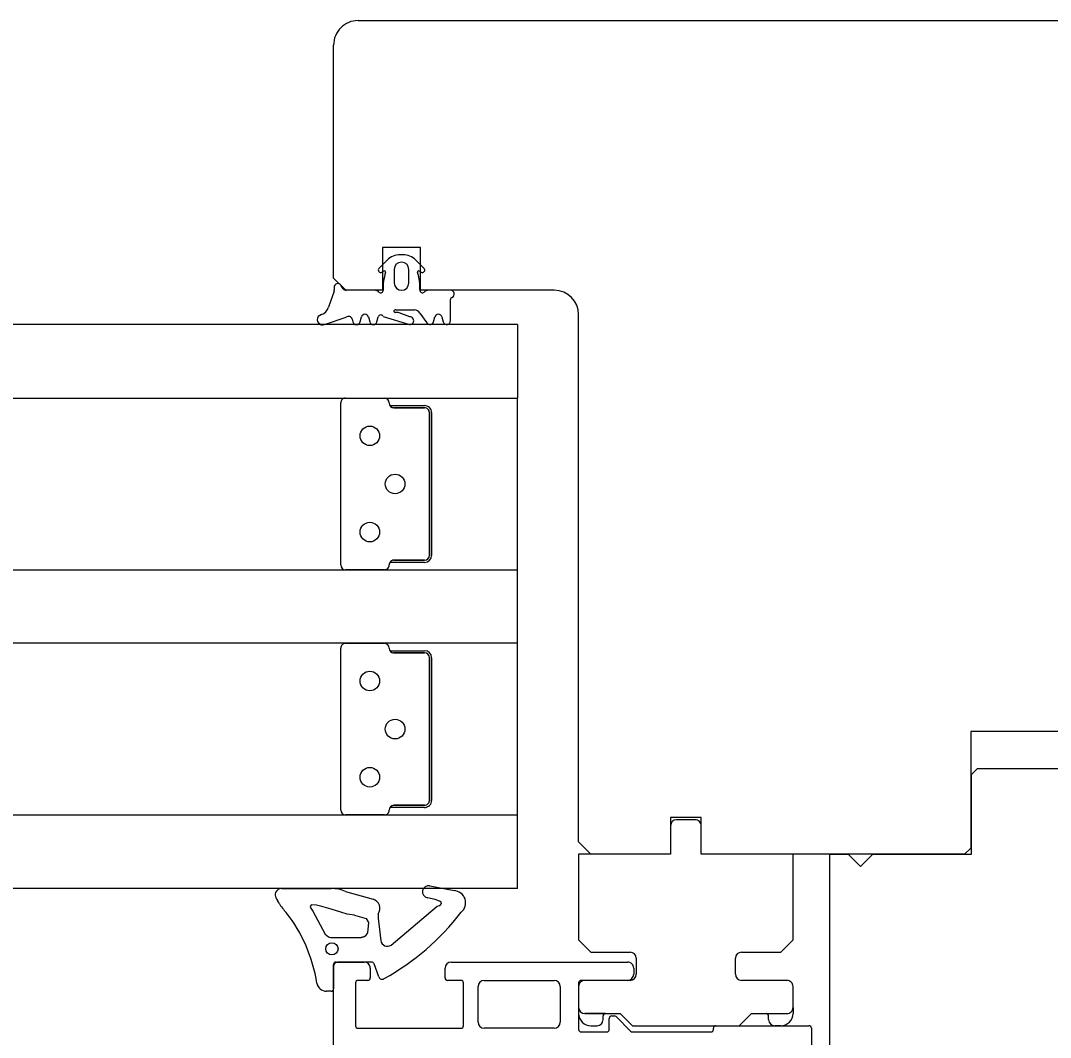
# Model space of a CAD drawing. Header units: metres. Extents: x 2.1 to 55.1, y 135.2 to 164.9.
# Drawn here: x 33.6754 to 33.7594, y 143.1817 to 143.2647 of the extents above; entities that cross this region are included whole.
import ezdxf

# ---------------------------------------------------------------- set-up
doc = ezdxf.new("R2010")
doc.units = ezdxf.units.M
doc.header["$PDMODE"] = 65
doc.linetypes.add('AUSGEZOGEN', pattern=[0])
doc.linetypes.add('VERDECKT', pattern=[9.524999999999999, 6.35, -3.175])
for name, color, linetype, lineweight in [('XR$1$Fenster', 7, 'AUSGEZOGEN', 18), ('XR$1$Vermassung Decke', 180, 'VERDECKT', 25), ('XR$1$Vorhangbrett', 7, 'AUSGEZOGEN', 13), ('XR$1$Werkplan- Ausfuehrungsmasse', 7, 'AUSGEZOGEN', 13)]:
    doc.layers.add(name, color=color, linetype=linetype, lineweight=lineweight)
doc.styles.add('ARIAL', font='ARIAL.TTF')
doc.dimstyles.new('DIMSTYLE_18', dxfattribs={"dimtxt": 0.125, "dimasz": 0.15, "dimexe": 0, "dimexo": 0, "dimgap": 0.0625, "dimtad": 2, "dimrnd": 0.005, "dimzin": 4, "dimdsep": 46, "dimtxsty": 'ARIAL', "dimblk1": 'ALL_ML_KREIS', "dimblk2": 'ALL_ML_KREIS', "dimsah": 1, "dimcen": 0, "dimclrd": 256, "dimclre": 256, "dimclrt": 256, "dimadec": 0, "dimazin": 0, "dimtfac": 1, "dimtdec": 0, "dimtix": 1, "dimtmove": 2, "dimatfit": 3, "dimfxl": 0, "dimtzin": 0, "dimlwd": 0, "dimlwe": -1, "dimarcsym": 0})
doc.dimstyles.new('DIMSTYLE_3', dxfattribs={"dimtxt": 0.1, "dimasz": 0.15, "dimexe": 0, "dimexo": 0, "dimgap": 0.05, "dimtad": 2, "dimdec": 1, "dimlfac": 100, "dimrnd": 0.5, "dimzin": 4, "dimdsep": 46, "dimtxsty": 'ARIAL', "dimblk1": 'ALL_ML_KREIS', "dimblk2": 'ALL_ML_KREIS', "dimsah": 1, "dimcen": 0, "dimclrd": 240, "dimclre": 240, "dimclrt": 240, "dimadec": 0, "dimazin": 0, "dimtfac": 1, "dimtdec": 0, "dimtix": 1, "dimtmove": 2, "dimatfit": 3, "dimfxl": 0, "dimtvp": 1.2, "dimtzin": 0, "dimlwd": 0, "dimlwe": 13, "dimarcsym": 0})
doc.dimstyles.new('DIMSTYLE_35', dxfattribs={"dimtxt": 0.1, "dimasz": 0.15, "dimexe": 0, "dimexo": 1e-06, "dimgap": 0.05, "dimtad": 2, "dimdec": 1, "dimlfac": 100, "dimrnd": 0.1, "dimzin": 4, "dimdsep": 46, "dimtxsty": 'ARIAL', "dimblk1": 'ALL_ML_KREIS', "dimblk2": 'ALL_ML_KREIS', "dimsah": 1, "dimcen": 0, "dimse1": 1, "dimse2": 1, "dimclrd": 256, "dimclre": 256, "dimclrt": 256, "dimadec": 0, "dimazin": 0, "dimtfac": 1, "dimtdec": 0, "dimtix": 1, "dimtmove": 2, "dimatfit": 3, "dimfxl": 0, "dimtvp": 1.2, "dimtzin": 0, "dimlwd": 0, "dimlwe": 18, "dimarcsym": 0})

# ---------------------------------------------------------------- blocks, each defined once
blk = doc.blocks.new('ALL_ML_KREIS')
at = {"color": 0, "linetype": 'ByBlock', "lineweight": -2}
for p, q in [((0, -0.5), (0, 0.5)), ((-1, 0), (0.5, 0))]:
    blk.add_line(p, q, dxfattribs=at)
blk.add_circle((0, 0), 0.15, dxfattribs=at)
blk = doc.blocks.new('*D32')
at = {"layer": 'DEFPOINTS', "color": 92, "linetype": 'AUSGEZOGEN', "lineweight": 13, "true_color": 0x00c600, "transparency": 33554687}
for p in [(28.73091207872055, 143.084699050955), (28.57091207872055, 143.0046990509549), (34.85591207872056, 143.0046990509549)]:
    blk.add_point(p, dxfattribs=at)
at = {"layer": 'XR$1$Vermassung Decke', "color": 92, "linetype": 'AUSGEZOGEN', "lineweight": -2, "true_color": 0x00c600, "transparency": 33554687}
for p, q in [((34.85591207872056, 143.084699050955), (34.85591207872056, 143.084699050955)), ((34.85591207872056, 143.0046990509549), (34.85591207872056, 143.084699050955)), ((34.85591207872056, 143.0046990509549), (34.85591207872056, 143.0046990509549))]:
    blk.add_line(p, q, dxfattribs=at)
at = {"layer": 'XR$1$Vermassung Decke', "color": 92, "linetype": 'AUSGEZOGEN', "lineweight": 13, "true_color": 0x00c600, "transparency": 33554687, "xscale": 0.15, "yscale": 0.15, "zscale": 0.15}
for p, rotation in [((34.85591207872056, 143.084699050955), 90), ((34.85591207872056, 143.0046990509549), 270)]:
    blk.add_blockref('ALL_ML_KREIS', p, dxfattribs=dict(at, rotation=rotation))
at = {"layer": 'XR$1$Vermassung Decke', "color": 92, "linetype": 'AUSGEZOGEN', "lineweight": 13, "true_color": 0x00c600, "transparency": 33554687, "insert": (34.75420675812029, 143.142199050955), "char_height": 0.1, "width": 0.3, "attachment_point": 5, "rotation": 90, "style": 'ARIAL'}
blk.add_mtext('\\A1;{\\A1;{8\\H0.066000;\\S^ ;}}', dxfattribs=at)
blk = doc.blocks.new('*D179')
at = {"layer": 'DEFPOINTS', "transparency": 33554687}
for p in [(33.79091207872055, 149.1746990021271), (32.09091207872055, 143.264699050955), (33.51091207872054, 143.264699050955)]:
    blk.add_point(p, dxfattribs=at)
at = {"layer": 'XR$1$Werkplan- Ausfuehrungsmasse', "lineweight": -2, "transparency": 33554687}
for p, q in [((33.65091207872054, 149.1746990021271), (33.51091207872054, 149.1746990021271)), ((33.51091207872054, 143.264699050955), (33.51091207872054, 149.1746990021271)), ((33.51091207872054, 143.264699050955), (33.51091207872054, 143.264699050955))]:
    blk.add_line(p, q, dxfattribs=at)
at = {"layer": 'XR$1$Werkplan- Ausfuehrungsmasse', "transparency": 33554687, "xscale": 0.15, "yscale": 0.15, "zscale": 0.15}
for p, rotation in [((33.51091207872054, 149.1746990021271), 90), ((33.51091207872054, 143.264699050955), 270)]:
    blk.add_blockref('ALL_ML_KREIS', p, dxfattribs=dict(at, rotation=rotation))
at = {"layer": 'XR$1$Werkplan- Ausfuehrungsmasse', "transparency": 33554687, "insert": (33.3962804279702, 145.9040099601457), "char_height": 0.125, "width": 0.5, "attachment_point": 5, "rotation": 90, "style": 'ARIAL'}
blk.add_mtext('\\A1;{\\A1;{5.91\\H0.082500;\\S^ ;}}', dxfattribs=at)
blk = doc.blocks.new('*D239')
at = {"layer": 'DEFPOINTS', "color": 191, "linetype": 'AUSGEZOGEN', "lineweight": 13, "true_color": 0xbe96ea, "transparency": 33554687}
for p in [(35.68591207872056, 143.3446990509549), (31.49091207872055, 143.264699050955), (31.69091207872055, 143.264699050955)]:
    blk.add_point(p, dxfattribs=at)
at = {"layer": 'XR$1$Vorhangbrett', "color": 191, "linetype": 'AUSGEZOGEN', "lineweight": -2, "true_color": 0xbe96ea, "transparency": 33554687}
blk.add_line((31.49091207872055, 143.264699050955), (31.49091207872055, 143.3446990509549), dxfattribs=at)
at = {"layer": 'XR$1$Vorhangbrett', "color": 191, "linetype": 'AUSGEZOGEN', "lineweight": 13, "true_color": 0xbe96ea, "transparency": 33554687, "xscale": 0.15, "yscale": 0.15, "zscale": 0.15}
for p, rotation in [((31.49091207872055, 143.3446990509549), 90), ((31.49091207872055, 143.264699050955), 270)]:
    blk.add_blockref('ALL_ML_KREIS', p, dxfattribs=dict(at, rotation=rotation))
at = {"layer": 'XR$1$Vorhangbrett', "color": 191, "linetype": 'AUSGEZOGEN', "lineweight": 13, "true_color": 0xbe96ea, "transparency": 33554687, "insert": (31.38920675812028, 143.4021990509549), "char_height": 0.1, "width": 0.3, "attachment_point": 5, "rotation": 90, "style": 'ARIAL'}
blk.add_mtext('\\A1;{\\A1;{8\\H0.066000;\\S^ ;}}', dxfattribs=at)

msp = doc.modelspace()

# ---------------------------------------------------------------- linework, layer by layer
at = {"layer": 'XR$1$Fenster', "linetype": 'AUSGEZOGEN', "lineweight": 13, "transparency": 33554687}
for p, q in [((33.70291267228882, 143.2646987352834), (33.77391267228872, 143.2646988587811)), ((33.70091270881633, 143.2436987318046), (33.70091267576763, 143.2626987318046)), ((33.7080127044678, 143.2461987441544), (33.7049127044678, 143.2461987387623)), ((33.7049127044678, 143.2461987387623), (33.70491271055571, 143.2426987387623)), ((33.7065725864892, 143.2455963844896), (33.70634635904338, 143.2455962235759)), ((33.70801271055571, 143.2426987441544), (33.7080127044678, 143.2461987441544)), ((33.70528597272528, 143.2451562260344), (33.70461718311123, 143.2444865454857)), ((33.70830215321393, 143.2444865520692), (33.70763336120697, 143.2451562302283)), ((33.70485880987162, 143.2441720797754), (33.70500874807161, 143.2442587698069)), ((33.70585866623542, 143.2443959893837), (33.70585937340533, 143.2432958309195)), ((33.70705920225903, 143.2432966021565), (33.70705846039325, 143.2444032608438)), ((33.70791058906745, 143.2442587749914), (33.7080605275772, 143.2441720854956)), ((33.70191271055571, 143.2426987335441), (33.70091270881633, 143.2436987318046)), ((33.7017086983358, 143.2428228167438), (33.70150522281892, 143.2431134088219)), ((33.70095166663888, 143.2426216188152), (33.70049375740749, 143.2413258925187)), ((33.70095947750956, 143.2429413880885), (33.70095947768397, 143.2428437707397)), ((33.70095947768397, 143.2428437707397), (33.70095947785799, 143.2427463660349)), ((33.70491271055571, 143.2426987387623), (33.70191271055571, 143.2426987335441)), ((33.70427018588175, 143.2426948943381), (33.70195444419852, 143.2426948901022)), ((33.71891271055568, 143.2426987631139), (33.70801271055571, 143.2426987441544)), ((33.71045948826902, 143.242694904696), (33.70864915684535, 143.2426949021616)), ((33.71045948248242, 143.2401949049293), (33.71045947930466, 143.2419366426736)), ((33.69991761952642, 143.2407262445725), (33.69965014954295, 143.2405535556058)), ((33.70496610270118, 143.2405725435818), (33.7071156220533, 143.2398948990898)), ((33.70599834915333, 143.2410948973229), (33.70751352316474, 143.2410949000299)), ((33.70712419842759, 143.2405397019964), (33.70625236621741, 143.2408488340796)), ((33.70794653631328, 143.2408449008035), (33.7085238880212, 143.2400449014712)), ((33.72091278882888, 143.1976987665928), (33.7209127140345, 143.2406987665927)), ((33.71591271545324, 143.2398989651218), (32.29391177147487, 143.239899373737)), ((33.7001738571519, 143.2398948869945), (33.70194399910426, 143.2404939437563)), ((33.70243253352692, 143.2403468774398), (33.70249406372645, 143.24011724525)), ((33.70307361922222, 143.2401172462855), (33.70318195655813, 143.2405215696169)), ((33.7037615120539, 143.2405215706523), (33.70386985083453, 143.240117247708)), ((33.70444940633028, 143.2401172487434), (33.7045577436662, 143.2405215720749)), ((33.70907347326094, 143.2401172567395), (33.70918181059684, 143.2405215800709)), ((33.70976136609261, 143.2405215811063), (33.70986970487324, 143.2401172581621)), ((33.7159127154536, 143.239898757668), (33.71591272589003, 143.233898757668)), ((32.29391178191129, 143.233899373737), (33.71591272588967, 143.2338989651218)), ((33.70188272589004, 143.2338987332641), (33.70506272589004, 143.2338987387954)), ((33.71591275024169, 143.219898757668), (33.71591272589003, 143.233898757668)), ((33.70149274956334, 143.2202887325858), (33.70149272656842, 143.2335087325858)), ((33.70545272656842, 143.2335087394738), (33.70545272657711, 143.2335037394738)), ((33.70552272694238, 143.2332937395956), (33.70834272694237, 143.2332937445007)), ((33.70552272696487, 143.2332808046275), (33.70552272694238, 143.2332937395956)), ((33.70584272725547, 143.2331137401522), (33.70834272725547, 143.2331137445007)), ((33.70834272725547, 143.2331137445007), (33.70584272725547, 143.2331137401522)), ((33.70873272793384, 143.232723745179), (33.7087327481979, 143.221073745179)), ((33.7087327481979, 143.221073745179), (33.70873272793384, 143.232723745179)), ((33.70891272793383, 143.2327237454921), (33.7089127481979, 143.2210737454922)), ((33.70552274918936, 143.2205037395956), (33.70552274916686, 143.2205166745637)), ((33.70834274918936, 143.2205037445007), (33.70552274918936, 143.2205037395956)), ((33.70834274887627, 143.2206837445007), (33.70584274887627, 143.2206837401522)), ((33.70584274887627, 143.2206837401522), (33.70834274887627, 143.2206837445007)), ((32.29391180626295, 143.2198993737371), (33.71591275024133, 143.2198989651218)), ((33.70506275024171, 143.2198987387954), (33.70188275024172, 143.2198987332641)), ((33.70545274955464, 143.2202937394738), (33.70545274956334, 143.2202887394738)), ((33.71591276067811, 143.213898757668), (33.71591275024169, 143.219898757668)), ((33.71591276067775, 143.2138989651218), (32.29391181669938, 143.2138993737371)), ((33.70188276067812, 143.2138987332642), (33.70506276067813, 143.2138987387955)), ((33.71591278502978, 143.199898757668), (33.71591276067811, 143.213898757668)), ((33.70149278435143, 143.2002887325858), (33.70149276135651, 143.2135087325858)), ((33.7054527613565, 143.2135087394738), (33.70545276136519, 143.2135037394738)), ((33.70552276173046, 143.2132937395956), (33.70834276173047, 143.2132937445007)), ((33.70552276175296, 143.2132808046275), (33.70552276173046, 143.2132937395956)), ((33.70584276204355, 143.2131137401522), (33.70834276204356, 143.2131137445007)), ((33.70834276204356, 143.2131137445007), (33.70584276204355, 143.2131137401522)), ((33.70873276272192, 143.2127237451791), (33.70873278298599, 143.2010737451791)), ((33.70873278298599, 143.2010737451791), (33.70873276272192, 143.2127237451791)), ((33.70891276272193, 143.2127237454922), (33.70891278298598, 143.2010737454922)), ((33.76291277317419, 143.2066988396478), (33.7529127731742, 143.2066988222537)), ((33.7529127731742, 143.2066988222537), (33.75291278969855, 143.1971988222537)), ((33.75296277926211, 143.2031988223407), (33.75346277839241, 143.2036988232104)), ((33.75346277839241, 143.2036988232104), (33.76236277839239, 143.2036988386911)), ((33.75296279056824, 143.1966988223407), (33.75296277926211, 143.2031988223407)), ((33.70545278434272, 143.2002937394739), (33.70545278435142, 143.2002887394738)), ((33.70552278397744, 143.2005037395956), (33.70552278395495, 143.2005166745637)), ((33.70834278397745, 143.2005037445007), (33.70552278397744, 143.2005037395956)), ((33.70834278366436, 143.2006837445007), (33.70584278366435, 143.2006837401522)), ((33.70584278366435, 143.2006837401522), (33.70834278366436, 143.2006837445007)), ((32.29391184105103, 143.1998993737371), (33.71591278502942, 143.1998989651218)), ((33.70506278502979, 143.1998987387955), (33.7018827850298, 143.1998987332642)), ((33.7159127954662, 143.1938987576681), (33.71591278502978, 143.199898757668)), ((33.73091278535006, 143.1996987839869), (33.72841278535007, 143.1996987796383)), ((33.72841278535007, 143.1996987796383), (33.72841279056829, 143.1966987796383)), ((33.72966118524084, 143.1994987818028), (33.72891118524084, 143.1994987804982)), ((33.73041118524084, 143.1994987831073), (33.72966118524084, 143.1994987818028)), ((33.73091279056827, 143.1966987839868), (33.73091278535006, 143.1996987839869)), ((33.72841118611053, 143.1989987796285), (33.72841119011117, 143.1966987796315)), ((33.73091119011118, 143.1966987839801), (33.73091118611055, 143.198998783977)), ((33.72191279056828, 143.1966987683322), (33.72091278882888, 143.1976987665928)), ((33.75291278969855, 143.1971988222537), (33.75241279056824, 143.196698821384)), ((33.72841119011117, 143.1966987796315), (33.72091119011117, 143.1966987665978)), ((33.72091119011117, 143.1966987665978), (33.72091120228435, 143.1896987666056)), ((33.72841279056829, 143.1966987796383), (33.72191279056828, 143.1966987683322)), ((33.73841119011117, 143.1966987970374), (33.73091119011118, 143.1966987839801)), ((33.75241279056824, 143.196698821384), (33.73091279056827, 143.1966987839868)), ((33.73841120228966, 143.1896987970451), (33.73841119011117, 143.1966987970374)), ((33.74141279056825, 143.1966988022506), (33.74291279056825, 143.1966988048597)), ((33.74141282104053, 143.179180006674), (33.74141279056825, 143.1966988022506)), ((33.74291279056825, 143.1966988048597), (33.74391279230766, 143.1956988065991)), ((33.74391279230766, 143.1956988065991), (33.74491279056826, 143.1966988083385)), ((33.74491279056826, 143.1966988083385), (33.75296279056824, 143.1966988223407)), ((33.71591279546585, 143.1938989651218), (32.29391185148747, 143.1938993737371)), ((33.69665048134823, 143.1938943275221), (33.70072343830167, 143.1938943346067)), ((33.69665048134823, 143.1938943275223), (33.70072343830167, 143.1938943346068)), ((33.70188914969776, 143.1936585938664), (33.70413625880617, 143.1930223968605)), ((33.70188914969776, 143.1936585938665), (33.70413625880617, 143.1930223968607)), ((33.70876853399697, 143.1941172087297), (33.71074490129824, 143.193719892589)), ((33.69646313779164, 143.1926936169677), (33.696330047368, 143.1929096709046)), ((33.69646313779162, 143.1926936169679), (33.696330047368, 143.1929096709048)), ((33.70921105710293, 143.1930082391395), (33.70857144374033, 143.1931368231836)), ((33.70956543468121, 143.1928608625245), (33.70921105710293, 143.1930082391395)), ((33.70968001892757, 143.1927750203033), (33.70956543468121, 143.1928608625245)), ((33.70968001892756, 143.1927750203035), (33.70956543468121, 143.1928608625247)), ((33.70964573530403, 143.1925744561096), (33.70971862289971, 143.1926697416505)), ((33.70964573530403, 143.1925744561098), (33.7097186228997, 143.1926697416507)), ((33.7097186228997, 143.1926697416507), (33.70968001892756, 143.1927750203035)), ((33.69909434305615, 143.1925534451774), (33.69900599433715, 143.1923667568678)), ((33.69909434305615, 143.1925534451776), (33.69900599433715, 143.192366756868)), ((33.69900599433715, 143.1923667568678), (33.69922928822145, 143.1920524583655)), ((33.69951936002505, 143.192526794978), (33.69909434305615, 143.1925534451774)), ((33.69922928822145, 143.1920524583655), (33.70022504970091, 143.1901797876797)), ((33.69995860116104, 143.1924202219157), (33.69951936002505, 143.1925267949781)), ((33.70071859527237, 143.1921980080402), (33.69995860116104, 143.1924202219155)), ((33.70150595970532, 143.1919563694104), (33.70071859527237, 143.1921980080402)), ((33.70202482113462, 143.1918128273038), (33.70150595970532, 143.1919563694104)), ((33.7026154964645, 143.1917075842777), (33.70202482113462, 143.1918128273038)), ((33.7045522841794, 143.191828135347), (33.70455228481218, 143.191464350009)), ((33.7045522841794, 143.1918281353471), (33.70455228481218, 143.1914643500092)), ((33.70561101153532, 143.1892610936388), (33.70935356044001, 143.1924481415298)), ((33.70561101153532, 143.1892610936389), (33.70935356044001, 143.1924481415299)), ((33.70935356044001, 143.1924481415298), (33.70955812340723, 143.1925207544214)), ((33.70955812340723, 143.1925207544214), (33.70964573530403, 143.1925744561096)), ((33.70261642483406, 143.1917075809482), (33.7035687679182, 143.1914433257654)), ((33.7035687679182, 143.1914433257656), (33.70375541890011, 143.1911175674128)), ((33.70375541890011, 143.1911175674126), (33.70368675742351, 143.1902882579246)), ((33.70455228481218, 143.191464350009), (33.70476230762709, 143.1896336724256)), ((33.70455228481218, 143.1914643500092), (33.70476230762709, 143.1896336724258)), ((33.70368675742351, 143.1902882579246), (33.70350232972011, 143.1900045047457)), ((33.70368675742349, 143.1902882579248), (33.70350232972011, 143.1900045047459)), ((33.70084924620675, 143.1898938019204), (33.70316576217389, 143.1898938041429)), ((33.70084924620675, 143.1898938019206), (33.70316576217389, 143.1898938041431)), ((33.7032269317155, 143.1899052708069), (33.70316576217399, 143.1898938041429)), ((33.70326974060229, 143.1899158602727), (33.7032269317155, 143.1899052708069)), ((33.70334222498072, 143.1899372909391), (33.70326974060228, 143.1899158602729)), ((33.70341681475576, 143.189964636253), (33.70334222498072, 143.1899372909389)), ((33.70350232972011, 143.1900045047459), (33.70341681475575, 143.1899646362532)), ((33.72091120228435, 143.1896987666056), (33.72191120402338, 143.1886987683435)), ((33.73741120402946, 143.1886987953042), (33.73841120228966, 143.1896987970451)), ((33.72191120402338, 143.1886987683435), (33.72511120401217, 143.1886987739058)), ((33.73421120404065, 143.1886987897344), (33.73741120402946, 143.1886987953042)), ((33.70091121746029, 143.1808987317979), (33.70091120563235, 143.1876987320344)), ((33.70111120528447, 143.1878987323823), (33.70341102661015, 143.1878987363826)), ((33.70402410968019, 143.1878943402331), (33.70124240252418, 143.1878943353946)), ((33.70460186704561, 143.1866917340898), (33.70421204830211, 143.1877627468843)), ((33.7105117003051, 143.1878987485169), (33.72491120544034, 143.1878987735635)), ((33.7256112048811, 143.1881987747755), (33.72561120714234, 143.1868987747811)), ((33.73371120717234, 143.1868987888703), (33.7337112049111, 143.1881987888647)), ((33.70091120586819, 143.1875631375864), (33.70091120907819, 143.1857176806066)), ((33.70091120586819, 143.1875631375866), (33.70091120907819, 143.1857176806067)), ((33.70391102747985, 143.1873987372523), (33.70391102887137, 143.1865987370357)), ((33.71001170256632, 143.1865987476472), (33.71001170117479, 143.1873987476472)), ((33.72541120631004, 143.1873987744332), (33.72541120717973, 143.1868987744332)), ((33.70271120824144, 143.1861987349487), (33.70271121432933, 143.1826987488746)), ((33.70371102921925, 143.1863987366878), (33.70291120789357, 143.1863987352966)), ((33.71131120810693, 143.1863987499076), (33.71021170291419, 143.1863987479951)), ((33.7115112145427, 143.1826987641814), (33.7115112084548, 143.1861987502555)), ((33.71321120789354, 143.1863987532124), (33.71891120804944, 143.186398763127)), ((33.72091120839732, 143.1861987666059), (33.72091121106371, 143.1846658369886)), ((33.72491120804944, 143.1863987735635), (33.72111120804944, 143.1863987669537)), ((33.72511120801204, 143.1863987739113), (33.72141120804944, 143.1863987674756)), ((33.73791120800463, 143.1863987961757), (33.73421120804203, 143.1863987897399)), ((33.70071120942607, 143.1855176802587), (33.70033502038912, 143.1855176796043)), ((33.70071120942607, 143.1855176802588), (33.7003350203891, 143.1855176796045)), ((33.71271121380749, 143.1829987662687), (33.71271120876326, 143.1858987523428)), ((33.71941120891915, 143.1858987639968), (33.7194112139634, 143.1829987779227)), ((33.72091120891915, 143.1858987666059), (33.72091121187613, 143.1841987666131)), ((33.73841121183133, 143.1841987970527), (33.73841120887435, 143.1858987970454)), ((33.72091121106371, 143.1846658369886), (33.72091121500703, 143.1823987805318)), ((33.72091121187613, 143.1841987666059), (33.72091121274584, 143.1836987666131)), ((33.72311121272344, 143.1836987704398), (33.72141121274583, 143.1836987674828)), ((33.72141121274583, 143.1836987674828), (33.72291121272344, 143.1836987700919)), ((33.72291121272344, 143.1836987700919), (33.72431121272344, 143.183698772527)), ((33.72291121359314, 143.1831987700919), (33.72291121307132, 143.1834987700919)), ((33.72361121307132, 143.1834987713095), (33.72382837034299, 143.1834987716872)), ((33.72396979180112, 143.1834401932894), (33.72515262265232, 143.1822573665531)), ((33.72431121272344, 143.183698772527), (33.72531121446284, 143.1826987742665)), ((33.73401121446284, 143.1826987893993), (33.73501121272344, 143.1836987911387)), ((33.73501121272344, 143.1836987911387), (33.73641121272343, 143.1836987935739)), ((33.73621121272343, 143.183698793226), (33.73791121270103, 143.183698796183)), ((33.73641121272343, 143.1836987935739), (33.73791121270103, 143.183698796183)), ((33.73641121359314, 143.1831987935739), (33.73641121307132, 143.1834987935738)), ((33.73841121183133, 143.1841987970454), (33.73841121270103, 143.1836987970527)), ((33.72191121448524, 143.1826987683525), (33.72241121446284, 143.1826987692222)), ((33.72341121498465, 143.1823987848803), (33.7234112134192, 143.1832987709616)), ((33.72531121446284, 143.1826987742665), (33.72966121446284, 143.1826987818329)), ((33.72966121446284, 143.1826987818329), (33.73401121446284, 143.1826987893993)), ((33.7321112144766, 143.1826987862809), (33.73971121447659, 143.1826987995004)), ((33.73741121444044, 143.1826987953133), (33.73691121446283, 143.1826987944436)), ((33.70291121467722, 143.1824987492225), (33.71131121489058, 143.1824987638335)), ((33.71891121483311, 143.182498777053), (33.7132112146772, 143.1824987671384)), ((33.72111121535492, 143.1821987808797), (33.72321121533251, 143.1821987845324)), ((33.72529404411044, 143.1821987881553), (33.73171121534627, 143.1821987993173)), ((33.73191121499838, 143.1823987996652), (33.73191121482448, 143.182498785933)), ((33.73991121482447, 143.1824987998482), (33.73991121760751, 143.1808987996347))]:
    msp.add_line(p, q, dxfattribs=at)
for centre, radius in [((33.7038727312387, 143.2308237367255), 0.0008), ((33.70593273806588, 143.2268987403087), 0.0008), ((33.70387274489303, 143.2229737367255), 0.0008), ((33.70387276602679, 143.2108237367256), 0.0008), ((33.70593277285396, 143.2068987403087), 0.0008), ((33.70387277968113, 143.2029737367256), 0.0008), ((33.7007793239255, 143.1889715287992), 0.0004975995980441894), ((33.7007793239255, 143.1889715287994), 0.0004975995980441894)]:
    msp.add_circle(centre, radius, dxfattribs=at)
for centre, radius, start, end in [((33.70291267576763, 143.2626987352834), 0.002, 90.00009966056906, 180.0000996607726), ((33.70634733948986, 143.2440961057799), 0.00150011811635233, 90.03744735078132, 135.0336649513642), ((33.70657161104723, 143.24409571945), 0.001500665356587004, 44.96653977857286, 89.96275737867414), ((33.70645858289667, 143.2443963940189), 0.0005999167977170056, 0.6558387371352595, 180.0386451814546), ((33.70475868242154, 143.2443452071275), 0.0001999964657248329, 135.0326048415302, 300.0427546845916), ((33.70896568696853, 143.2428951067856), 0.004010691691110766, 161.7764432467166, 182.7203813444348), ((33.70505882064327, 143.244172223518), 9.998761204389728e-05, 346.7770180638549, 120.0521310866523), ((33.70786051680503, 143.2441722285235), 9.998761204555251e-05, 59.94807363891607, 193.2231866610179), ((33.70395365504318, 143.2428950978311), 0.004010691691120327, 357.2791479130926, 18.22376148342013), ((33.70816065440865, 143.2443452132055), 0.000199996465724908, 239.9574500463198, 44.96759988442356), ((33.70125947750493, 143.2429413354635), 0.0003000000000007143, 35.00009966657495, 179.9899493630185), ((33.70645928574547, 143.2432994628581), 0.0005999233341336366, 180.3468710289857, 359.7267871703708), ((33.69995947785797, 143.2427463642483), 0.001000000000019953, 352.8339448941745, 0.0001023656180876644), ((33.70195444364977, 143.2429948901022), 0.0003000000000010926, 215.0000996665749, 270.0001048039416), ((33.70427018677505, 143.2421948943381), 0.0005000000000028573, 45.62234760053695, 90.00010236480387), ((33.70475975059088, 143.2426952106696), 0.000199992258022922, 225.6223476031502, 2.73460290892809), ((33.70815959213796, 143.2426952167424), 0.0001999922550870146, 177.279147581434, 314.3778567946349), ((33.70864915773865, 143.2421949021615), 0.0005000000000018195, 90.00010236480387, 134.3778571275272), ((33.710459488689, 143.242394904696), 0.0002999999999997581, 293.5770051623953, 90.00008021172314), ((33.7189127140345, 143.2406987631139), 0.002, 9.966077261062812e-05, 90.00009966056906), ((33.71065947930465, 143.2419366430309), 0.0002000000000015805, 113.5770051619316, 180.0001023558474), ((33.70003272942183, 143.2403202106379), 0.0004481263636225877, 148.6199479418545, 288.3564929532911), ((33.69967695877589, 143.2415340686243), 0.0008429100162969461, 286.589443366111, 345.7015317414948), ((33.70214275591776, 143.2402692312085), 0.0002999999999995886, 15.00010236735645, 131.4925540931012), ((33.70347173444473, 143.240443924421), 0.0003000000000018211, 15.00010236176204, 165.0001023615488), ((33.70477248848173, 143.2404624137757), 0.0002227443381076419, 29.63167463844241, 164.5980849774779), ((33.70594095967496, 143.2410012807785), 0.0001098071473446363, 58.49057436485249, 269.8168422275965), ((33.70602362221213, 143.2403374096569), 0.0005602488376301034, 65.90253872143447, 98.52104406459911), ((33.70713532659489, 143.2402170954937), 0.0003227983762171808, 266.5003250437027, 91.97560900989987), ((33.70751352405804, 143.2405949000299), 0.000499999999997272, 30.00010236300769, 90.00010236480387), ((33.70947158848345, 143.2404439348751), 0.0002999999999998129, 15.00010236211326, 165.0001023671432), ((33.70278384133561, 143.2401948914813), 0.0002999999999998212, 195.0001023621133, 345.0001023615488), ((33.7041596284437, 143.2401948939392), 0.0002999999999998212, 195.0001023673564, 345.0001023615488), ((33.70878369537434, 143.2401949019353), 0.0002999999999996815, 210.0001023655666, 345.0001023619001), ((33.7101594824824, 143.2401949043933), 0.0003000000000003469, 195.0001023673564, 0.0001023639896446373), ((33.70188272656841, 143.2335087332641), 0.0003900000000003274, 90.00009965972873, 180.0000996607726), ((33.7050627265684, 143.2335087387954), 0.0003899999999994179, 9.966077260998354e-05, 90.00009965972875), ((33.7058427265771, 143.2335037401521), 0.0003899999999999011, 180.0000996607726, 270.0000996607726), ((33.7058427265771, 143.2335037401521), 0.0003900000000003274, 214.8639376142559, 270.0000996607726), ((33.70834272793384, 143.2327237445007), 0.000569999999999709, 9.965791569212416e-05, 90.00009966077262), ((33.70834272793384, 143.2327237445007), 0.0003900000000003274, 9.966077261179925e-05, 90.00009966077262), ((33.70834272793384, 143.2327237445007), 0.0003899999999998727, 9.966077261179925e-05, 90.00009966077263), ((33.70584274955463, 143.2202937401522), 0.0003900000000003274, 90.00009965972875, 180.0000996649481), ((33.70584274955463, 143.2202937401522), 0.0003900000000003419, 90.00009965972875, 145.1362617067162), ((33.7083427481979, 143.2210737445007), 0.0003899999999998727, 270.0000996607726, 9.966077260998354e-05), ((33.7083427481979, 143.2210737445007), 0.0005700000000001637, 270.0000996607726, 9.966077261017465e-05), ((33.7083427481979, 143.2210737445007), 0.0003900000000003274, 270.0000996607726, 9.966077260998354e-05), ((33.70188274956335, 143.2202887332641), 0.0003900000000003274, 180.0000996607726, 270.0000996607726), ((33.70506274956333, 143.2202887387954), 0.0003900000000003274, 270.0000996597287, 9.966494810922726e-05), ((33.70188276135649, 143.2135087332641), 0.0003900000000003274, 90.00009966077262, 180.0000996649481), ((33.7050627613565, 143.2135087387954), 0.0003900000000003274, 9.966494810741147e-05, 90.00009966077262), ((33.70584276136519, 143.2135037401522), 0.0003899999999999011, 180.0000996607726, 270.0000996597287), ((33.70584276136519, 143.2135037401522), 0.0003900000000003274, 214.8639376142559, 270.0000996597287), ((33.70834276272192, 143.2127237445007), 0.000569999999999709, 9.966077261017465e-05, 90.00009966005838), ((33.70834276272192, 143.2127237445007), 0.0003900000000003274, 9.966077260998354e-05, 90.00009965972875), ((33.70834276272192, 143.2127237445007), 0.0003899999999998727, 9.966077260998354e-05, 90.00009965972875), ((33.70834278298597, 143.2010737445007), 0.0003899999999998727, 270.0000996607726, 9.966494810922726e-05), ((33.70834278298597, 143.2010737445007), 0.0005700000000001637, 270.0000996600584, 9.966077261141701e-05), ((33.70834278298597, 143.2010737445007), 0.0003900000000003274, 270.0000996607726, 9.966494810922726e-05), ((33.70188278435143, 143.2002887332641), 0.0003900000000003274, 180.0000996607726, 270.0000996597287), ((33.70506278435143, 143.2002887387955), 0.0003900000000003274, 270.0000996597287, 9.966077261179925e-05), ((33.70584278434272, 143.2002937401522), 0.0003900000000003274, 90.00009966077262, 180.0000996607726), ((33.70584278434272, 143.2002937401522), 0.0003900000000003419, 90.00009966077262, 145.1362617067162), ((33.72891118611054, 143.1989987804982), 0.0005, 90.00009966077262, 180.0000996607726), ((33.73041118611055, 143.1989987831073), 0.0005000000000001137, 9.96607726116903e-05, 90.00009966077262), ((33.69665048221793, 143.1933943275221), 0.000500000000000108, 90.00009966077262, 199.0259036254406), ((33.69665048221793, 143.1933943275223), 0.000500000000000108, 90.00009966077262, 199.0259036285195), ((33.70072343960349, 143.1908943149262), 0.003000019680441993, 67.13460670349149, 90.00002486291984), ((33.70072343960349, 143.1908943149263), 0.003000019680441993, 67.13460670349149, 90.00002486291984), ((33.70866998915153, 143.1936270158998), 0.0005000000970792493, 78.63317879320614, 258.6331126659653), ((33.70866998915153, 143.1936270158999), 0.0005000000970792493, 78.63317879384805, 258.6331126659653), ((33.7106923641733, 143.1927212734793), 0.001000000137830087, 310.1427964210333, 86.98845841991992), ((33.71069236417332, 143.1927212734795), 0.001000000137830087, 310.1427964210333, 86.98845841991992), ((33.69770983500548, 143.1937596277432), 0.001620567972084734, 199.0259036275097, 211.6332997058837), ((33.69770983500548, 143.1937596277434), 0.001620567972084734, 199.0259036275097, 211.6332997058837), ((33.70014102103485, 143.1949592134475), 0.004319693572466366, 211.6332997064771, 224.3835742776857), ((33.70014102103485, 143.1949592134476), 0.004319693572466366, 211.6332997064771, 224.3835742776857), ((33.70392594258132, 143.1922795396949), 0.0007720554920987467, 324.2197100075341, 74.19222827219302), ((33.70392594258132, 143.1922795396951), 0.0007720554920987467, 324.2197100075341, 74.19222827219302), ((33.68719870030366, 143.1842515428353), 0.01249808194475796, 8.846051582637108, 37.95136155752264), ((33.68719870030363, 143.1842515428355), 0.01249808194475796, 8.846051582508363, 37.95136155741989), ((33.69486648328213, 143.2047304150395), 0.0208433264326006, 299.2313845967686, 322.2050096694856), ((33.69486648328213, 143.2047304150397), 0.0208433264326006, 299.2313845968067, 322.2050096694856), ((33.70083332945661, 143.1906832446778), 0.0007896031979224353, 219.6136545290658, 271.1550413953056), ((33.7008333294566, 143.190683244678), 0.0007896031979224353, 219.6136545274771, 271.1550413953056), ((33.70532284435421, 143.1897576007718), 0.0005740728676943936, 192.4669040804017, 300.1303996197466), ((33.70532284435419, 143.1897576007719), 0.0005740728676943936, 192.4669040776319, 300.1303996197466), ((33.72511120488112, 143.1881987739058), 0.0005, 9.966077261027405e-05, 90.00009957446508), ((33.73421120491111, 143.1881987897344), 0.0005000000000001137, 90.00009974708014, 180.0000996607726), ((33.70111120563233, 143.1876987323823), 0.0002000000000010687, 90.00009965873706, 180.0000996607726), ((33.70124240310026, 143.1875631381625), 0.0003311972320744693, 90.00014326075532, 180.0000996594421), ((33.70124240310027, 143.1875631381627), 0.0003311972320744693, 90.00014325952613, 180.0000996594421), ((33.70341102747985, 143.1873987363826), 0.0005000000000009095, 9.966077261027405e-05, 90.00009966077262), ((33.70402411011192, 143.1876943424936), 0.0001999998100000054, 20.0001301759927, 90.00014325842564), ((33.70402411011192, 143.1876943424938), 0.0001999998100000054, 20.0001301759927, 90.00014325842564), ((33.7105117011748, 143.1873987485169), 0.0005000000000001137, 90.00009966077262, 180.0000996607726), ((33.72491120631003, 143.1873987735635), 0.0005, 9.966077261027405e-05, 90.00009966077262), ((33.72491120717973, 143.1868987735635), 0.0005, 270.0000996607726, 9.966077261027405e-05), ((33.72511120714234, 143.1868987739114), 0.0005, 270.0000996607726, 9.966077261027405e-05), ((33.73421120717234, 143.1868987897399), 0.0005, 180.0000996607726, 270.0000996607726), ((33.70033501899759, 143.1863176796043), 0.000800000000000182, 190.3829213452844, 270.0000996607726), ((33.70033501899759, 143.1863176796045), 0.000800000000000182, 190.3829213452844, 270.0000996607726), ((33.70291120824145, 143.1861987352966), 0.0002000000000007276, 90.00009966077262, 180.0000996607726), ((33.70371102887136, 143.1865987366878), 0.0001999999999972033, 270.000099658737, 9.966077261098217e-05), ((33.70488377466555, 143.1867943405897), 0.0002999999999999695, 200.0000928611642, 302.52303144), ((33.70488377466556, 143.1867943405898), 0.0002999999999999695, 200.0000928611642, 302.5230314429184), ((33.71021170256632, 143.1865987479951), 0.0001999999999979991, 180.0000996607726, 270.0000996607726), ((33.7113112084548, 143.1861987499076), 0.0002000000000009834, 9.966077261098217e-05, 90.00009965873706), ((33.71321120876325, 143.1858987532125), 0.0005000000000002842, 90.00009966077262, 180.0000996607726), ((33.71891120891915, 143.1858987631271), 0.0005, 9.966077261027405e-05, 90.0000996599584), ((33.72111120839732, 143.1861987669537), 0.0002000000000007276, 90.00009966077259, 180.0000996526304), ((33.72141120891915, 143.1858987674756), 0.0005, 90.00009966077262, 180.0000996640295), ((33.73791120887434, 143.1858987961757), 0.0004999999999999148, 9.966077261027405e-05, 90.00009966077262), ((33.70071120907819, 143.1857176802587), 0.0002000000000005002, 270.0000996607726, 9.966077261098217e-05), ((33.70071120907817, 143.1857176802588), 0.0002000000000005002, 270.0000996607726, 9.966077261098217e-05), ((33.72141121187614, 143.1841987674828), 0.0005, 180.0000996607726, 270.0000996607726), ((33.72141121187612, 143.1841987674828), 0.0004999999999996021, 180.0000996607726, 270.0000996607726), ((33.72191121274584, 143.1836987683525), 0.001, 180.0000996591442, 270.0000996603655), ((33.72311121307131, 143.1834987704398), 0.0001999999999969759, 90.00009965873707, 180.0000996607726), ((33.72361121341921, 143.1832987713095), 0.0002000000000006992, 90.00009966077262, 180.0000996607726), ((33.72382837069087, 143.1832987716872), 0.0001999999999970896, 45.00009965948293, 90.00009966077262), ((33.73621121307131, 143.183498793226), 0.000199999999999136, 9.966077261098217e-05, 90.00009966077262), ((33.73741121270103, 143.1836987953133), 0.001, 270.0000996603655, 9.965914416698528e-05), ((33.73791121183132, 143.184198796183), 0.0005, 270.0000996599584, 9.96607726116903e-05), ((33.73791121183132, 143.184198796183), 0.0005, 270.0000996599584, 9.96607726116903e-05), ((33.70291121432935, 143.1826987492225), 0.0002000000000001592, 180.0000996607726, 270.000099658737), ((33.7113112145427, 143.1826987638335), 0.0001999999999961801, 270.000099658737, 9.9652630394538e-05), ((33.71321121380749, 143.1829987671383), 0.0005, 180.0000996607726, 270.0000996607726), ((33.71891121396339, 143.182998777053), 0.0005, 270.0000996607726, 9.966077261027405e-05), ((33.72241121359313, 143.1831987692222), 0.0005, 270.0000996607726, 9.966077261027405e-05), ((33.73211121482447, 143.1824987862809), 0.0001999999999974307, 90.00009965873706, 180.0000996607726), ((33.73691121359314, 143.1831987944435), 0.0005, 180.0000996607726, 270.0000996599584), ((33.73971121482447, 143.1824987995004), 0.0002000000000007276, 9.966077261452283e-05, 90.00009966077259), ((33.72111121500704, 143.1823987808797), 0.000200000000000955, 180.0000996607726, 270.0000996607726), ((33.72321121498465, 143.1823987845324), 0.0001999999999970896, 270.000099658737, 9.966077261098217e-05), ((33.72529404376255, 143.1823987881553), 0.0002000000000015169, 225.0000996609223, 270.0000996607726), ((33.73171121499839, 143.1823987993173), 0.0001999999999970896, 270.000099658737, 9.966077261452283e-05)]:
    msp.add_arc(centre, radius, start, end, dxfattribs=at)

# ---------------------------------------------------------------- dimensions: what is measured, and where the dimension line sits
at = {"layer": 'XR$1$Vermassung Decke', "color": 92, "linetype": 'AUSGEZOGEN', "lineweight": 13, "true_color": 0x00c600, "transparency": 33554687}
dim = msp.add_linear_dim(base=(34.85591207872056, 143.084699050955), p1=(34.85591207872056, 143.0046990509549), p2=(34.85591207872056, 143.084699050955), angle=90, dimstyle='DIMSTYLE_3', override={"dimpost": '<>', "dimclrd": 92, "dimclre": 92, "dimclrt": 92, "dimlwd": 0, "dimlwe": 13}, dxfattribs=at)
dim.commit()
dim.dimension.update_dxf_attribs({"geometry": '*D32', "text_midpoint": (34.75420675812029, 143.142199050955), "dimtype": 160})
at = {"layer": 'XR$1$Vorhangbrett', "color": 191, "linetype": 'AUSGEZOGEN', "lineweight": 13, "true_color": 0xbe96ea, "transparency": 33554687}
dim = msp.add_linear_dim(base=(31.49091207872055, 143.3446990509549), p1=(31.69091107872055, 143.264699050955), p2=(35.68591107872057, 143.3446990509549), angle=90, dimstyle='DIMSTYLE_35', override={"dimpost": '<>', "dimclrd": 191, "dimclre": 191, "dimclrt": 191, "dimlwd": 0, "dimlwe": 18}, dxfattribs=at)
dim.commit()
dim.dimension.update_dxf_attribs({"geometry": '*D239', "text_midpoint": (31.38920675812028, 143.4021990509549), "dimtype": 160})
at = {"layer": 'XR$1$Werkplan- Ausfuehrungsmasse', "transparency": 33554687}
dim = msp.add_linear_dim(base=(33.51091207872054, 149.1746990021271), p1=(33.51091207872054, 143.264699050955), p2=(33.65091207872054, 149.1746990021271), angle=90, dimstyle='DIMSTYLE_18', override={"dimpost": '<>', "dimclrd": 256, "dimclre": 256, "dimclrt": 256, "dimlwd": 0, "dimlwe": 65535}, dxfattribs=at)
dim.commit()
dim.dimension.update_dxf_attribs({"geometry": '*D179', "text_midpoint": (33.3962804279702, 145.9040099601457), "dimtype": 160})

doc.saveas('drawing.dxf')
